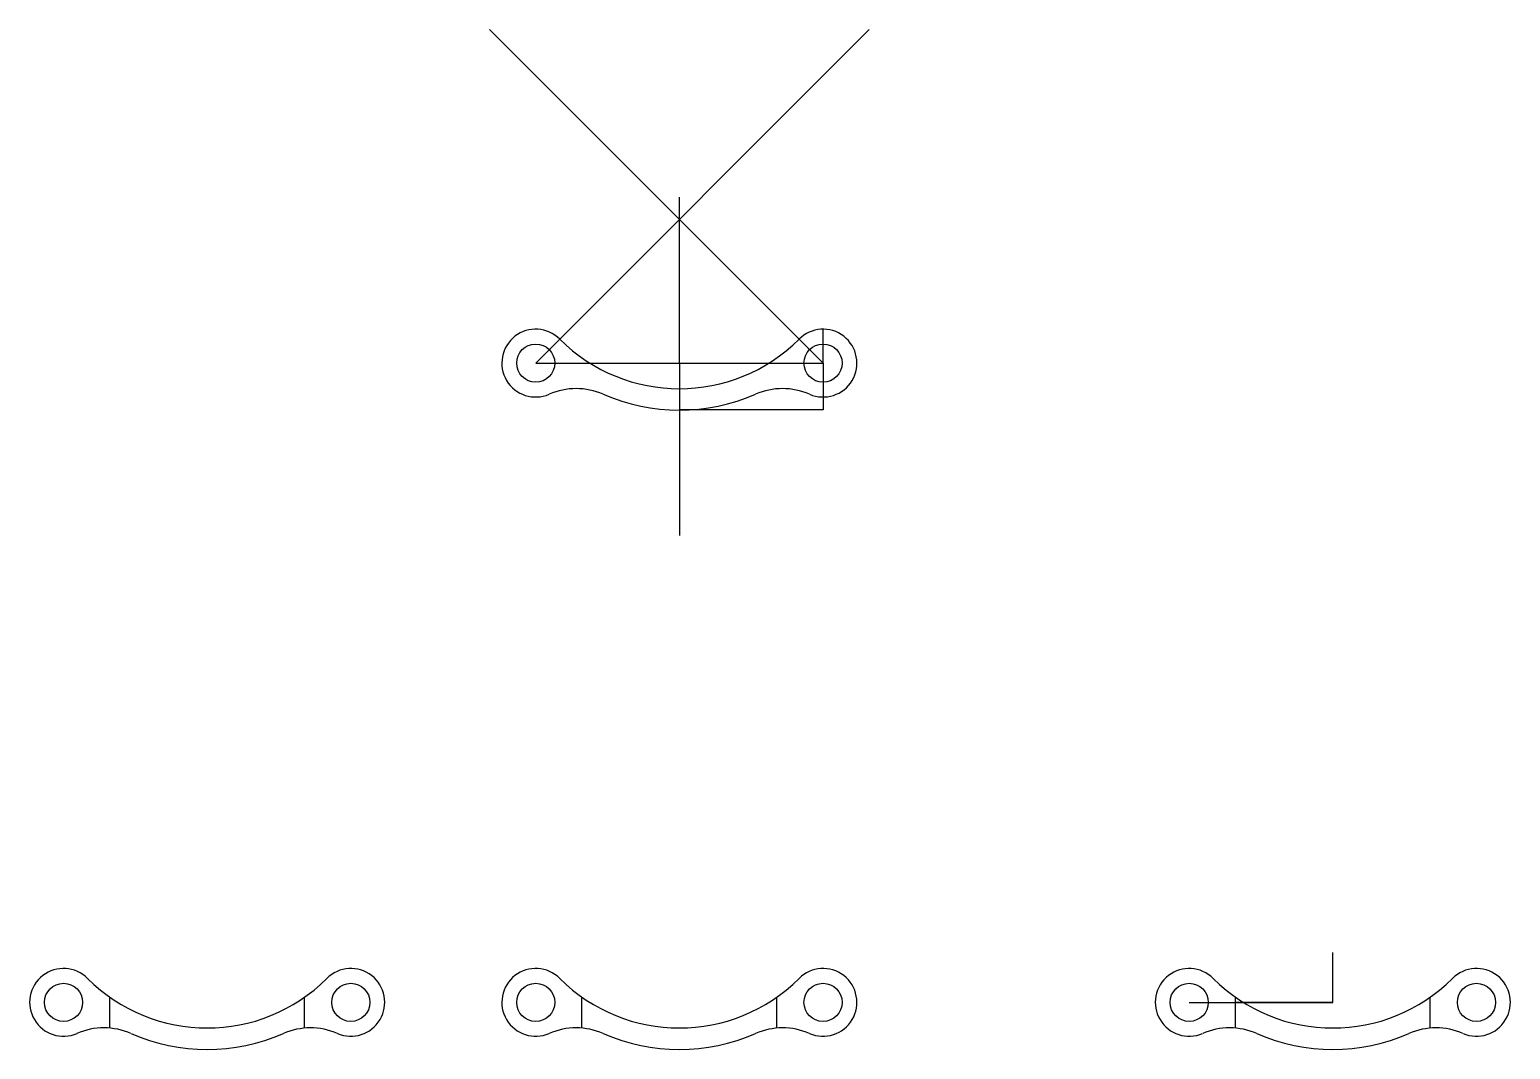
# Model space of a CAD drawing. Header units: millimetres. Extents: x 2073 to 2247, y 1585 to 1705.
import ezdxf

# ---------------------------------------------------------------- set-up
doc = ezdxf.new("R2010")
doc.units = ezdxf.units.MM

msp = doc.modelspace()

# ---------------------------------------------------------------- linework, layer by layer
for p, q in [((2166.35, 1665.65), (2127, 1705)), ((2132.45, 1665.65), (2171.79, 1705)), ((2149.4, 1665.65), (2149.4, 1685.25)), ((2166.35, 1665.65), (2166.35, 1669.65)), ((2132.45, 1665.65), (2166.35, 1665.65)), ((2132.45, 1665.65), (2149.4, 1665.65)), ((2149.4, 1665.65), (2149.4, 1645.3)), ((2166.35, 1665.65), (2166.35, 1661.65)), ((2166.35, 1660.15), (2149.4, 1660.15)), ((2166.35, 1661.65), (2166.35, 1660.15)), ((2226.51, 1590.22), (2226.51, 1596.09)), ((2082.18, 1587.18), (2082.18, 1590.85)), ((2105.18, 1587.18), (2105.18, 1590.85)), ((2137.9, 1587.18), (2137.9, 1590.85)), ((2160.9, 1587.18), (2160.9, 1590.85)), ((2209.56, 1590.22), (2226.51, 1590.22)), ((2215.01, 1587.18), (2215.01, 1590.85)), ((2226.51, 1590.22), (2215.01, 1590.22)), ((2238.01, 1587.18), (2238.01, 1590.85))]:
    msp.add_line(p, q)
for centre in [(2132.45, 1665.65), (2166.35, 1665.65), (2076.73, 1590.22), (2110.63, 1590.22), (2132.45, 1590.22), (2166.35, 1590.22), (2209.56, 1590.22), (2243.46, 1590.22)]:
    msp.add_circle(centre, 2.25)
for centre, radius, start, end in [((2132.45, 1665.65), 4, 45, 293.4148), ((2166.35, 1665.65), 4, 246.5852, 135), ((2149.4, 1682.6), 19.97, 225, 315), ((2137.21, 1654.64), 8, 66.46, 113.4148), ((2149.4, 1682.6), 22.5, 246.46, 293.54), ((2161.58, 1654.64), 8, 66.5852, 113.54), ((2076.73, 1590.22), 4, 45, 293.4148), ((2110.63, 1590.22), 4, 246.5852, 135), ((2132.45, 1590.22), 4, 45, 293.4148), ((2166.35, 1590.22), 4, 246.5852, 135), ((2209.56, 1590.22), 4, 45, 293.4148), ((2243.46, 1590.22), 4, 246.5852, 135), ((2093.68, 1607.17), 19.97, 225, 315), ((2149.4, 1607.17), 19.97, 225, 315), ((2226.51, 1607.17), 19.97, 225, 315), ((2081.49, 1579.21), 8, 66.46, 113.4148), ((2105.86, 1579.21), 8, 66.5852, 113.54), ((2137.21, 1579.21), 8, 66.46, 113.4148), ((2161.58, 1579.21), 8, 66.5852, 113.54), ((2214.33, 1579.21), 8, 66.46, 113.4148), ((2238.69, 1579.21), 8, 66.5852, 113.54), ((2093.68, 1607.17), 22.5, 246.46, 293.54), ((2149.4, 1607.17), 22.5, 246.46, 293.54), ((2226.51, 1607.17), 22.5, 246.46, 293.54)]:
    msp.add_arc(centre, radius, start, end)

doc.saveas('drawing.dxf')
